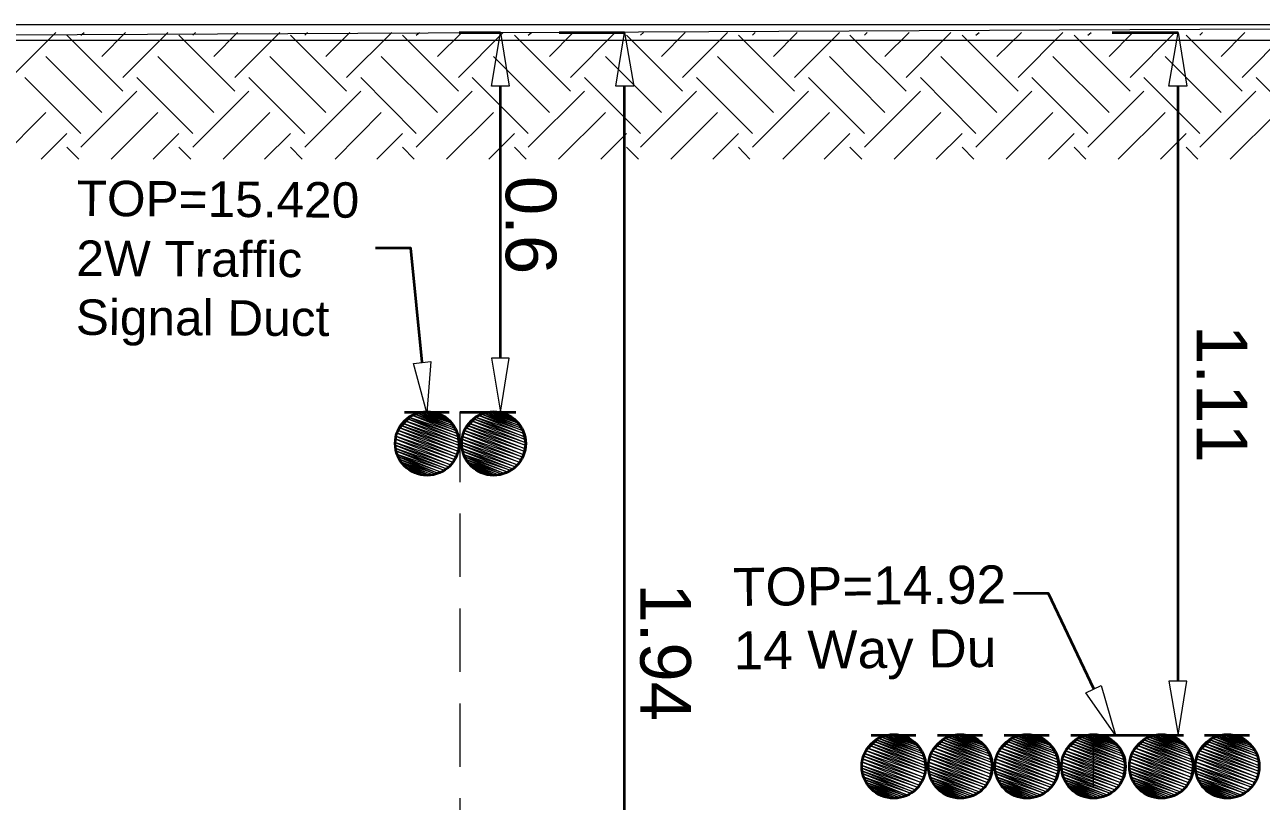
# Model space of a CAD drawing. Header units: inches. Extents: x 27 to 868, y 19 to 613.
# Drawn here: x 504.9 to 589.4, y 159.9 to 213 of the extents above; entities that cross this region are included whole.
import ezdxf

# ---------------------------------------------------------------- set-up
doc = ezdxf.new("R2010")
doc.units = ezdxf.units.IN
doc.header["$MEASUREMENT"] = 0
doc.layers.add('PDF_Geometry', color=7, linetype='Continuous')
doc.layers.add('PDF_Text', color=7, linetype='Continuous')
doc.styles.add('PDF Arial', font='arial.ttf')

msp = doc.modelspace()

# ---------------------------------------------------------------- linework, layer by layer
at = {"layer": 'PDF_Geometry', "color": 5, "lineweight": 0}
for points in [[(422.16, 212.994), (422.16, 211.913), (647.508, 212.994), (422.16, 212.994)], [(422.16, 211.913), (647.508, 212.994), (647.508, 211.913), (422.16, 211.913)]]:
    msp.add_lwpolyline(points, dxfattribs=at)
at = {"layer": 'PDF_Geometry', "color": 8, "lineweight": 0}
for points in [[(503.941, 209.391), (507.003, 212.454)], [(511.597, 208.446), (507.769, 212.273)], [(508.715, 212.273), (508.94, 212.454)], [(510.156, 210.832), (511.777, 212.454)], [(511.597, 209.391), (514.659, 212.454)], [(519.252, 208.446), (515.425, 212.273)], [(516.37, 212.273), (516.55, 212.454)], [(517.811, 210.832), (519.433, 212.454)], [(519.252, 209.391), (522.315, 212.454)], [(526.863, 208.446), (523.035, 212.273)], [(524.026, 212.273), (524.206, 212.454)], [(525.467, 210.832), (527.088, 212.454)], [(526.863, 209.391), (529.97, 212.454)], [(534.519, 208.446), (530.691, 212.273)], [(531.637, 212.273), (531.862, 212.454)], [(533.078, 210.832), (534.744, 212.454)], [(534.519, 209.391), (537.581, 212.454)], [(542.175, 208.446), (538.347, 212.273)], [(539.292, 212.273), (539.518, 212.454)], [(540.733, 210.832), (542.355, 212.454)], [(542.175, 209.391), (545.237, 212.454)], [(549.83, 208.446), (546.002, 212.273)], [(546.948, 212.273), (547.173, 212.454)], [(548.389, 210.832), (550.01, 212.454)], [(549.83, 209.391), (552.893, 212.454)], [(557.486, 208.446), (553.658, 212.273)], [(554.604, 212.273), (554.784, 212.454)], [(556.045, 210.832), (557.666, 212.454)], [(557.486, 209.391), (560.548, 212.454)], [(565.097, 208.446), (561.269, 212.273)], [(562.26, 212.273), (562.44, 212.454)], [(563.656, 210.832), (565.322, 212.454)], [(565.097, 209.391), (568.159, 212.454)], [(572.752, 208.446), (568.925, 212.273)], [(569.87, 212.273), (570.095, 212.454)], [(571.311, 210.832), (572.978, 212.454)], [(572.752, 209.391), (575.815, 212.454)], [(580.408, 208.446), (576.58, 212.273)], [(577.526, 212.273), (577.751, 212.454)], [(578.967, 210.832), (580.588, 212.454)], [(580.408, 209.391), (583.47, 212.454)], [(588.064, 208.446), (584.236, 212.273)], [(585.182, 212.273), (585.362, 212.454)], [(586.623, 210.832), (588.244, 212.454)], [(588.064, 209.391), (591.126, 212.454)], [(510.156, 207.004), (506.328, 210.832)], [(517.811, 207.004), (513.984, 210.832)], [(525.467, 207.004), (521.639, 210.832)], [(533.078, 207.004), (529.25, 210.832)], [(540.733, 207.004), (536.906, 210.832)], [(548.389, 207.004), (544.561, 210.832)], [(556.045, 207.004), (552.217, 210.832)], [(563.656, 207.004), (559.873, 210.832)], [(571.311, 207.004), (567.483, 210.832)], [(578.967, 207.004), (575.139, 210.832)], [(586.623, 207.004), (582.795, 210.832)], [(508.715, 205.563), (504.887, 209.391)], [(516.37, 205.563), (512.542, 209.391)], [(524.026, 205.563), (520.198, 209.391)], [(531.637, 205.563), (527.854, 209.391)], [(539.292, 205.563), (535.465, 209.391)], [(546.948, 205.563), (543.12, 209.391)], [(554.604, 205.563), (550.776, 209.391)], [(562.26, 205.563), (558.432, 209.391)], [(569.87, 205.563), (566.087, 209.391)], [(577.526, 205.563), (573.698, 209.391)], [(585.182, 205.563), (581.354, 209.391)], [(592.837, 205.563), (589.01, 209.391)], [(508.715, 204.618), (512.542, 208.445)], [(516.37, 204.618), (520.198, 208.445)], [(524.026, 204.618), (527.854, 208.445)], [(531.637, 204.618), (535.464, 208.445)], [(539.292, 204.618), (543.12, 208.445)], [(546.948, 204.618), (550.776, 208.445)], [(554.604, 204.618), (558.432, 208.445)], [(562.26, 204.618), (566.087, 208.445)], [(569.87, 204.618), (573.698, 208.445)], [(577.526, 204.618), (581.354, 208.445)], [(585.182, 204.618), (589.009, 208.445)], [(503.13, 203.807), (506.328, 207.004)], [(510.786, 203.807), (513.984, 207.004)], [(518.442, 203.807), (521.639, 207.004)], [(526.098, 203.807), (529.25, 207.004)], [(533.708, 203.807), (536.906, 207.004)], [(541.364, 203.807), (544.561, 207.004)], [(549.02, 203.807), (552.217, 207.004)], [(556.675, 203.807), (559.873, 207.004)], [(564.286, 203.807), (567.483, 207.004)], [(571.942, 203.807), (575.139, 207.004)], [(579.597, 203.807), (582.795, 207.004)], [(587.253, 203.807), (590.451, 207.004)], [(506.013, 203.807), (507.769, 205.563)], [(513.668, 203.807), (515.425, 205.563)], [(521.279, 203.807), (523.035, 205.563)], [(528.935, 203.807), (530.691, 205.563)], [(536.59, 203.807), (538.347, 205.563)], [(544.246, 203.807), (546.002, 205.563)], [(551.902, 203.807), (553.658, 205.563)], [(559.512, 203.807), (561.269, 205.563)], [(567.168, 203.807), (568.925, 205.563)], [(574.824, 203.807), (576.58, 205.563)], [(582.48, 203.807), (584.236, 205.563)], [(508.579, 203.807), (507.769, 204.618)], [(516.235, 203.807), (515.425, 204.618)], [(523.846, 203.807), (523.035, 204.618)], [(531.502, 203.807), (530.691, 204.618)], [(539.157, 203.807), (538.347, 204.618)], [(546.813, 203.807), (546.002, 204.618)], [(554.424, 203.807), (553.658, 204.618)], [(562.079, 203.807), (561.269, 204.618)], [(569.735, 203.807), (568.924, 204.618)], [(577.391, 203.807), (576.58, 204.618)], [(585.047, 203.807), (584.236, 204.618)]]:
    msp.add_lwpolyline(points, dxfattribs=at)
at = {"layer": 'PDF_Geometry', "color": 84, "lineweight": 35, "true_color": 0x259500}
for points in [[(534.564, 212.454), (537.401, 212.454)], [(541.409, 212.454), (545.867, 212.454)], [(579.192, 212.454), (583.696, 212.454)], [(537.401, 190.207), (537.401, 208.806)], [(545.867, 132.249), (545.867, 208.806)], [(583.696, 168.14), (583.696, 208.806)], [(534.609, 186.514), (537.401, 186.514)], [(577.886, 164.448), (583.695, 164.448)]]:
    msp.add_lwpolyline(points, dxfattribs=at)
at = {"layer": 'PDF_Geometry', "color": 84, "lineweight": 0, "true_color": 0x259500}
for points in [[(537.986, 208.806), (536.771, 208.806), (537.401, 212.454), (537.986, 208.806)], [(546.498, 208.806), (545.282, 208.806), (545.867, 212.454), (546.498, 208.806)], [(584.281, 208.806), (583.065, 208.806), (583.695, 212.454), (584.281, 208.806)], [(537.986, 190.207), (536.771, 190.207), (537.401, 186.514), (537.986, 190.207)], [(584.281, 168.14), (583.065, 168.14), (583.695, 164.448), (584.281, 168.14)]]:
    msp.add_lwpolyline(points, dxfattribs=at)
at = {"layer": 'PDF_Geometry', "lineweight": 35}
for points in [[(532.042, 189.937), (531.276, 197.728), (528.845, 197.728)], [(577.931, 167.6), (574.824, 174.13), (572.437, 174.13)]]:
    msp.add_lwpolyline(points, dxfattribs=at)
at = {"layer": 'PDF_Geometry', "lineweight": 0}
for points in [[(532.627, 189.982), (532.357, 186.469), (531.457, 189.847), (532.627, 189.982)], [(578.427, 167.825), (579.417, 164.448), (577.391, 167.33), (578.427, 167.825)]]:
    msp.add_lwpolyline(points, dxfattribs=at)
at = {"layer": 'PDF_Geometry', "color": 6, "lineweight": 35}
for points in [[(530.511, 185.478), (531.231, 186.199)], [(530.826, 186.514), (533.888, 186.514)], [(535.059, 185.478), (535.735, 186.199)], [(535.374, 186.514), (538.437, 186.514)]]:
    msp.add_lwpolyline(points, dxfattribs=at)
at = {"layer": 'PDF_Geometry', "color": 6, "lineweight": 0}
for points in [[(530.871, 185.929), (534.519, 184.443), (530.736, 185.749), (530.871, 185.929)], [(531.051, 186.064), (534.474, 184.668), (530.871, 185.929), (531.051, 186.064)], [(534.474, 184.668), (530.871, 185.929), (534.519, 184.443), (534.474, 184.668)], [(531.186, 186.154), (534.474, 184.848), (531.051, 186.064), (531.186, 186.154)], [(534.474, 184.848), (531.051, 186.064), (534.474, 184.668), (534.474, 184.848)], [(531.411, 186.289), (534.384, 185.073), (531.186, 186.154), (531.411, 186.289)], [(534.384, 185.073), (531.186, 186.154), (534.474, 184.848), (534.384, 185.073)], [(534.339, 185.253), (531.411, 186.289), (534.384, 185.073), (534.339, 185.253)], [(531.547, 186.379), (534.339, 185.253), (531.412, 186.289), (531.547, 186.379)], [(531.772, 186.424), (534.204, 185.433), (531.547, 186.379), (531.772, 186.424)], [(534.204, 185.433), (531.547, 186.379), (534.339, 185.253), (534.204, 185.433)], [(531.952, 186.469), (534.113, 185.614), (531.772, 186.424), (531.952, 186.469)], [(534.114, 185.613), (531.772, 186.424), (534.204, 185.433), (534.114, 185.613)], [(532.177, 186.514), (533.978, 185.794), (531.952, 186.469), (532.177, 186.514)], [(533.978, 185.794), (531.952, 186.469), (534.113, 185.614), (533.978, 185.794)], [(532.357, 186.514), (533.843, 185.929), (532.177, 186.514), (532.357, 186.514)], [(533.843, 185.929), (532.177, 186.514), (533.978, 185.794), (533.843, 185.929)], [(532.627, 186.469), (533.663, 186.064), (532.357, 186.514), (532.627, 186.469)], [(533.663, 186.064), (532.357, 186.514), (533.843, 185.929), (533.663, 186.064)], [(532.763, 186.469), (533.528, 186.154), (532.627, 186.469), (532.763, 186.469)], [(533.528, 186.154), (532.627, 186.469), (533.663, 186.064), (533.528, 186.154)], [(533.168, 186.379), (533.303, 186.289), (532.763, 186.469), (533.168, 186.379)], [(533.303, 186.289), (532.763, 186.469), (533.528, 186.154), (533.303, 186.289)], [(535.42, 185.929), (539.067, 184.443), (535.284, 185.749), (535.42, 185.929)], [(535.555, 186.064), (539.022, 184.668), (535.42, 185.929), (535.555, 186.064)], [(539.022, 184.668), (535.42, 185.929), (539.067, 184.443), (539.022, 184.668)], [(535.735, 186.154), (538.977, 184.848), (535.555, 186.064), (535.735, 186.154)], [(538.977, 184.848), (535.555, 186.064), (539.022, 184.668), (538.977, 184.848)], [(535.915, 186.289), (538.932, 185.073), (535.735, 186.154), (535.915, 186.289)], [(538.932, 185.073), (535.735, 186.154), (538.977, 184.848), (538.932, 185.073)], [(536.095, 186.379), (538.887, 185.253), (535.915, 186.289), (536.095, 186.379)], [(538.887, 185.253), (535.915, 186.289), (538.932, 185.073), (538.887, 185.253)], [(536.32, 186.424), (538.752, 185.433), (536.095, 186.379), (536.32, 186.424)], [(538.752, 185.433), (536.095, 186.379), (538.887, 185.253), (538.752, 185.433)], [(536.5, 186.469), (538.662, 185.614), (536.32, 186.424), (536.5, 186.469)], [(538.662, 185.613), (536.32, 186.424), (538.752, 185.433), (538.662, 185.613)], [(536.725, 186.514), (538.527, 185.794), (536.5, 186.469), (536.725, 186.514)], [(538.527, 185.794), (536.5, 186.469), (538.662, 185.614), (538.527, 185.794)], [(536.906, 186.514), (538.392, 185.929), (536.725, 186.514), (536.906, 186.514)], [(538.392, 185.929), (536.725, 186.514), (538.527, 185.794), (538.392, 185.929)], [(537.131, 186.469), (538.212, 186.064), (536.906, 186.514), (537.131, 186.469)], [(538.212, 186.064), (536.906, 186.514), (538.392, 185.929), (538.212, 186.064)], [(537.311, 186.469), (538.076, 186.154), (537.131, 186.469), (537.311, 186.469)], [(538.076, 186.154), (537.131, 186.469), (538.212, 186.064), (538.076, 186.154)], [(537.716, 186.379), (537.806, 186.289), (537.311, 186.469), (537.716, 186.379)], [(537.806, 186.289), (537.311, 186.469), (538.076, 186.154), (537.806, 186.289)], [(530.331, 185.073), (534.339, 183.452), (530.286, 184.848), (530.331, 185.073)], [(530.421, 185.253), (534.429, 183.632), (530.331, 185.073), (530.421, 185.253)], [(534.429, 183.632), (530.331, 185.073), (534.339, 183.452), (534.429, 183.632)], [(530.511, 185.433), (534.474, 183.857), (530.421, 185.253), (530.511, 185.433)], [(534.474, 183.857), (530.421, 185.253), (534.429, 183.632), (534.474, 183.857)], [(530.601, 185.613), (534.519, 184.037), (530.511, 185.433), (530.601, 185.613)], [(534.519, 184.037), (530.511, 185.433), (534.474, 183.857), (534.519, 184.037)], [(530.736, 185.749), (534.519, 184.262), (530.601, 185.613), (530.736, 185.749)], [(534.519, 184.262), (530.601, 185.613), (534.519, 184.037), (534.519, 184.262)], [(534.519, 184.443), (530.736, 185.749), (534.519, 184.262), (534.519, 184.443)], [(534.879, 185.073), (538.842, 183.452), (534.789, 184.848), (534.879, 185.073)], [(534.924, 185.253), (538.932, 183.632), (534.879, 185.073), (534.924, 185.253)], [(538.932, 183.632), (534.879, 185.073), (538.842, 183.452), (538.932, 183.632)], [(535.014, 185.433), (538.977, 183.857), (534.924, 185.253), (535.014, 185.433)], [(538.977, 183.857), (534.924, 185.253), (538.932, 183.632), (538.977, 183.857)], [(535.149, 185.613), (539.022, 184.037), (535.014, 185.433), (535.149, 185.613)], [(539.022, 184.037), (535.014, 185.433), (538.977, 183.857), (539.022, 184.037)], [(535.284, 185.749), (539.067, 184.262), (535.149, 185.613), (535.284, 185.749)], [(539.067, 184.262), (535.149, 185.613), (539.022, 184.037), (539.067, 184.262)], [(539.067, 184.443), (535.284, 185.749), (539.067, 184.262), (539.067, 184.443)], [(530.241, 184.668), (534.114, 183.092), (530.196, 184.443), (530.241, 184.668)], [(534.114, 183.092), (530.196, 184.443), (533.978, 182.911), (534.114, 183.092)], [(530.196, 184.443), (533.978, 182.911), (530.196, 184.262), (530.196, 184.443)], [(533.978, 182.911), (530.196, 184.262), (533.843, 182.776), (533.978, 182.911)], [(530.196, 184.262), (533.843, 182.776), (530.241, 184.037), (530.196, 184.262)], [(530.286, 184.848), (534.249, 183.272), (530.241, 184.668), (530.286, 184.848)], [(534.249, 183.272), (530.241, 184.668), (534.114, 183.092), (534.249, 183.272)], [(534.339, 183.452), (530.286, 184.848), (534.249, 183.272), (534.339, 183.452)], [(534.789, 184.848), (538.752, 183.272), (534.744, 184.668), (534.789, 184.848)], [(538.752, 183.272), (534.744, 184.668), (538.662, 183.092), (538.752, 183.272)], [(534.744, 184.668), (538.662, 183.092), (534.744, 184.443), (534.744, 184.668)], [(538.662, 183.092), (534.744, 184.443), (538.527, 182.911), (538.662, 183.092)], [(534.744, 184.443), (538.527, 182.911), (534.744, 184.262), (534.744, 184.443)], [(538.527, 182.911), (534.744, 184.262), (538.392, 182.776), (538.527, 182.911)], [(534.744, 184.262), (538.392, 182.776), (534.744, 184.037), (534.744, 184.262)], [(538.842, 183.452), (534.789, 184.848), (538.752, 183.272), (538.842, 183.452)], [(533.843, 182.776), (530.241, 184.037), (533.708, 182.641), (533.843, 182.776)], [(530.241, 184.037), (533.708, 182.641), (530.286, 183.857), (530.241, 184.037)], [(533.708, 182.641), (530.286, 183.857), (533.528, 182.551), (533.708, 182.641)], [(530.286, 183.857), (533.528, 182.551), (530.331, 183.632), (530.286, 183.857)], [(533.528, 182.551), (530.331, 183.632), (533.348, 182.416), (533.528, 182.551)], [(530.331, 183.632), (533.348, 182.416), (530.421, 183.452), (530.331, 183.632)], [(533.348, 182.416), (530.421, 183.452), (533.168, 182.326), (533.348, 182.416)], [(530.421, 183.452), (533.168, 182.326), (530.511, 183.272), (530.421, 183.452)], [(538.392, 182.776), (534.744, 184.037), (538.212, 182.641), (538.392, 182.776)], [(534.744, 184.037), (538.212, 182.641), (534.789, 183.857), (534.744, 184.037)], [(538.212, 182.641), (534.789, 183.857), (538.031, 182.551), (538.212, 182.641)], [(534.789, 183.857), (538.031, 182.551), (534.834, 183.632), (534.789, 183.857)], [(538.031, 182.551), (534.834, 183.632), (537.896, 182.416), (538.031, 182.551)], [(534.834, 183.632), (537.896, 182.416), (534.924, 183.452), (534.834, 183.632)], [(537.896, 182.416), (534.924, 183.452), (537.671, 182.326), (537.896, 182.416)], [(534.924, 183.452), (537.671, 182.326), (535.014, 183.272), (534.924, 183.452)], [(533.168, 182.326), (530.511, 183.272), (532.988, 182.281), (533.168, 182.326)], [(530.511, 183.272), (532.988, 182.281), (530.601, 183.092), (530.511, 183.272)], [(532.988, 182.281), (530.601, 183.092), (532.763, 182.236), (532.988, 182.281)], [(530.601, 183.092), (532.763, 182.236), (530.736, 182.957), (530.601, 183.092)], [(532.762, 182.236), (530.736, 182.957), (532.582, 182.191), (532.762, 182.236)], [(530.736, 182.957), (532.582, 182.191), (530.871, 182.776), (530.736, 182.957)], [(532.582, 182.191), (530.871, 182.776), (532.312, 182.191), (532.582, 182.191)], [(530.871, 182.776), (532.312, 182.191), (531.006, 182.641), (530.871, 182.776)], [(532.312, 182.191), (531.006, 182.641), (532.132, 182.191), (532.312, 182.191)], [(531.006, 182.641), (532.132, 182.191), (531.231, 182.506), (531.006, 182.641)], [(531.231, 182.506), (531.366, 182.416), (531.907, 182.236), (531.231, 182.506)], [(531.231, 182.506), (532.132, 182.191), (531.907, 182.236), (531.231, 182.506)], [(537.671, 182.326), (535.014, 183.272), (537.491, 182.281), (537.671, 182.326)], [(535.014, 183.272), (537.491, 182.281), (535.149, 183.092), (535.014, 183.272)], [(537.491, 182.281), (535.149, 183.092), (537.266, 182.236), (537.491, 182.281)], [(535.149, 183.092), (537.266, 182.236), (535.239, 182.957), (535.149, 183.092)], [(537.266, 182.236), (535.239, 182.957), (537.086, 182.191), (537.266, 182.236)], [(535.239, 182.957), (537.086, 182.191), (535.419, 182.776), (535.239, 182.957)], [(537.086, 182.191), (535.42, 182.776), (536.861, 182.191), (537.086, 182.191)], [(535.42, 182.776), (536.861, 182.191), (535.555, 182.641), (535.42, 182.776)], [(536.861, 182.191), (535.555, 182.641), (536.68, 182.191), (536.861, 182.191)], [(535.555, 182.641), (536.68, 182.191), (535.78, 182.506), (535.555, 182.641)], [(535.78, 182.506), (535.915, 182.416), (536.41, 182.236), (535.78, 182.506)], [(535.78, 182.506), (536.68, 182.191), (536.41, 182.236), (535.78, 182.506)], [(531.366, 182.416), (531.907, 182.236), (531.772, 182.281), (531.366, 182.416)], [(535.915, 182.416), (536.41, 182.236), (536.275, 182.281), (535.915, 182.416)]]:
    msp.add_lwpolyline(points, dxfattribs=at)
at = {"layer": 'PDF_Geometry', "color": 251, "lineweight": 0, "true_color": 0x636466}
for points in [[(534.609, 186.514), (534.609, 181.741)], [(534.609, 179.579), (534.609, 175.256)], [(534.609, 173.094), (534.609, 168.771)], [(534.609, 166.609), (534.609, 162.286)], [(577.886, 164.448), (577.886, 160.98)], [(534.609, 160.124), (534.609, 155.801)]]:
    msp.add_lwpolyline(points, dxfattribs=at)
at = {"layer": 'PDF_Geometry', "color": 241, "lineweight": 35, "true_color": 0xff6b90}
for points in [[(562.395, 163.457), (563.115, 164.132)], [(562.71, 164.448), (565.772, 164.448)], [(566.943, 163.457), (567.619, 164.132)], [(567.258, 164.448), (570.321, 164.448)], [(571.491, 163.457), (572.212, 164.132)], [(571.807, 164.448), (574.869, 164.448)], [(576.04, 163.457), (576.715, 164.132)], [(576.355, 164.448), (579.417, 164.448)], [(580.678, 163.457), (581.354, 164.132)], [(580.993, 164.448), (584.056, 164.448)], [(585.227, 163.457), (585.902, 164.132)], [(585.497, 164.448), (588.559, 164.448)]]:
    msp.add_lwpolyline(points, dxfattribs=at)
at = {"layer": 'PDF_Geometry', "color": 241, "lineweight": 0, "true_color": 0xff6b90}
for points in [[(562.935, 163.997), (566.358, 162.601), (562.755, 163.862), (562.935, 163.997)], [(563.07, 164.132), (566.358, 162.781), (562.935, 163.997), (563.07, 164.132)], [(566.358, 162.781), (562.935, 163.997), (566.358, 162.601), (566.358, 162.781)], [(563.25, 164.223), (566.268, 163.007), (563.07, 164.132), (563.25, 164.223)], [(566.268, 163.007), (563.07, 164.132), (566.358, 162.781), (566.268, 163.007)], [(563.43, 164.313), (566.222, 163.187), (563.25, 164.223), (563.43, 164.313)], [(566.222, 163.187), (563.25, 164.223), (566.268, 163.007), (566.222, 163.187)], [(563.656, 164.358), (566.087, 163.367), (563.43, 164.313), (563.656, 164.358)], [(566.087, 163.367), (563.43, 164.313), (566.222, 163.187), (566.087, 163.367)], [(563.836, 164.403), (565.997, 163.547), (563.656, 164.358), (563.836, 164.403)], [(565.997, 163.547), (563.656, 164.358), (566.087, 163.367), (565.997, 163.547)], [(564.061, 164.448), (565.862, 163.727), (563.836, 164.403), (564.061, 164.448)], [(565.862, 163.727), (563.836, 164.403), (565.997, 163.547), (565.862, 163.727)], [(564.241, 164.448), (565.727, 163.862), (564.061, 164.448), (564.241, 164.448)], [(565.727, 163.862), (564.061, 164.448), (565.862, 163.727), (565.727, 163.862)], [(564.511, 164.448), (565.547, 163.997), (564.241, 164.448), (564.511, 164.448)], [(565.547, 163.997), (564.241, 164.448), (565.727, 163.862), (565.547, 163.997)], [(564.646, 164.403), (565.412, 164.087), (564.511, 164.448), (564.646, 164.403)], [(565.412, 164.087), (564.511, 164.448), (565.547, 163.997), (565.412, 164.087)], [(565.052, 164.313), (565.187, 164.223), (564.646, 164.403), (565.052, 164.313)], [(565.187, 164.223), (564.646, 164.403), (565.412, 164.087), (565.187, 164.223)], [(567.438, 163.997), (570.906, 162.601), (567.303, 163.862), (567.438, 163.997)], [(567.619, 164.132), (570.861, 162.781), (567.438, 163.997), (567.619, 164.132)], [(570.861, 162.781), (567.438, 163.997), (570.906, 162.601), (570.861, 162.781)], [(567.799, 164.223), (570.816, 163.007), (567.619, 164.132), (567.799, 164.223)], [(570.816, 163.007), (567.619, 164.132), (570.861, 162.781), (570.816, 163.007)], [(567.979, 164.313), (570.726, 163.187), (567.799, 164.223), (567.979, 164.313)], [(570.726, 163.187), (567.799, 164.223), (570.816, 163.007), (570.726, 163.187)], [(568.204, 164.358), (570.636, 163.367), (567.979, 164.313), (568.204, 164.358)], [(570.636, 163.367), (567.979, 164.313), (570.726, 163.187), (570.636, 163.367)], [(568.384, 164.403), (570.546, 163.547), (568.204, 164.358), (568.384, 164.403)], [(570.546, 163.547), (568.204, 164.358), (570.636, 163.367), (570.546, 163.547)], [(568.609, 164.448), (570.411, 163.727), (568.384, 164.403), (568.609, 164.448)], [(570.411, 163.727), (568.384, 164.403), (570.546, 163.547), (570.411, 163.727)], [(568.789, 164.448), (570.276, 163.862), (568.609, 164.448), (568.789, 164.448)], [(570.276, 163.862), (568.609, 164.448), (570.411, 163.727), (570.276, 163.862)], [(569.015, 164.448), (570.095, 163.997), (568.789, 164.448), (569.015, 164.448)], [(570.095, 163.997), (568.789, 164.448), (570.276, 163.862), (570.095, 163.997)], [(569.195, 164.403), (569.96, 164.087), (569.015, 164.448), (569.195, 164.403)], [(569.96, 164.087), (569.015, 164.448), (570.095, 163.997), (569.96, 164.087)], [(569.6, 164.313), (569.69, 164.223), (569.195, 164.403), (569.6, 164.313)], [(569.69, 164.223), (569.195, 164.403), (569.96, 164.087), (569.69, 164.223)], [(572.032, 163.997), (575.454, 162.601), (571.852, 163.862), (572.032, 163.997)], [(572.167, 164.132), (575.454, 162.781), (572.032, 163.997), (572.167, 164.132)], [(575.454, 162.781), (572.032, 163.997), (575.454, 162.601), (575.454, 162.781)], [(572.347, 164.223), (575.364, 163.007), (572.167, 164.132), (572.347, 164.223)], [(575.364, 163.007), (572.167, 164.132), (575.454, 162.781), (575.364, 163.007)], [(572.527, 164.313), (575.319, 163.187), (572.347, 164.223), (572.527, 164.313)], [(575.319, 163.187), (572.347, 164.223), (575.364, 163.007), (575.319, 163.187)], [(572.752, 164.358), (575.184, 163.367), (572.527, 164.313), (572.752, 164.358)], [(575.184, 163.367), (572.527, 164.313), (575.319, 163.187), (575.184, 163.367)], [(572.932, 164.403), (575.094, 163.547), (572.752, 164.358), (572.932, 164.403)], [(575.094, 163.547), (572.752, 164.358), (575.184, 163.367), (575.094, 163.547)], [(573.158, 164.448), (574.959, 163.727), (572.932, 164.403), (573.158, 164.448)], [(574.959, 163.727), (572.932, 164.403), (575.094, 163.547), (574.959, 163.727)], [(573.338, 164.448), (574.824, 163.862), (573.158, 164.448), (573.338, 164.448)], [(574.824, 163.862), (573.158, 164.448), (574.959, 163.727), (574.824, 163.862)], [(573.608, 164.448), (574.644, 163.997), (573.338, 164.448), (573.608, 164.448)], [(574.644, 163.997), (573.338, 164.448), (574.824, 163.862), (574.644, 163.997)], [(573.743, 164.403), (574.509, 164.087), (573.608, 164.448), (573.743, 164.403)], [(574.509, 164.087), (573.608, 164.448), (574.644, 163.997), (574.509, 164.087)], [(574.148, 164.313), (574.283, 164.223), (573.743, 164.403), (574.148, 164.313)], [(574.283, 164.223), (573.743, 164.403), (574.509, 164.087), (574.283, 164.223)], [(576.535, 163.997), (580.003, 162.601), (576.4, 163.862), (576.535, 163.997)], [(576.715, 164.132), (579.958, 162.781), (576.535, 163.997), (576.715, 164.132)], [(579.958, 162.781), (576.535, 163.997), (580.003, 162.601), (579.958, 162.781)], [(576.895, 164.223), (579.913, 163.007), (576.715, 164.132), (576.895, 164.223)], [(579.913, 163.007), (576.715, 164.132), (579.958, 162.781), (579.913, 163.007)], [(577.076, 164.313), (579.823, 163.187), (576.895, 164.223), (577.076, 164.313)], [(579.823, 163.187), (576.895, 164.223), (579.913, 163.007), (579.823, 163.187)], [(577.301, 164.358), (579.733, 163.367), (577.076, 164.313), (577.301, 164.358)], [(579.733, 163.367), (577.076, 164.313), (579.823, 163.187), (579.733, 163.367)], [(577.481, 164.403), (579.642, 163.547), (577.301, 164.358), (577.481, 164.403)], [(579.642, 163.547), (577.301, 164.358), (579.733, 163.367), (579.642, 163.547)], [(577.706, 164.448), (579.507, 163.727), (577.481, 164.403), (577.706, 164.448)], [(579.507, 163.727), (577.481, 164.403), (579.642, 163.547), (579.507, 163.727)], [(577.886, 164.448), (579.372, 163.862), (577.706, 164.448), (577.886, 164.448)], [(579.372, 163.862), (577.706, 164.448), (579.507, 163.727), (579.372, 163.862)], [(578.111, 164.448), (579.192, 163.997), (577.886, 164.448), (578.111, 164.448)], [(579.192, 163.997), (577.886, 164.448), (579.372, 163.862), (579.192, 163.997)], [(578.291, 164.403), (579.057, 164.087), (578.111, 164.448), (578.291, 164.403)], [(579.057, 164.087), (578.111, 164.448), (579.192, 163.997), (579.057, 164.087)], [(578.697, 164.313), (578.787, 164.223), (578.291, 164.403), (578.697, 164.313)], [(578.787, 164.223), (578.291, 164.403), (579.057, 164.087), (578.787, 164.223)], [(581.174, 163.997), (584.641, 162.601), (581.039, 163.862), (581.174, 163.997)], [(581.354, 164.132), (584.596, 162.781), (581.174, 163.997), (581.354, 164.132)], [(584.596, 162.781), (581.174, 163.997), (584.641, 162.601), (584.596, 162.781)], [(581.534, 164.223), (584.551, 163.007), (581.354, 164.132), (581.534, 164.223)], [(584.551, 163.007), (581.354, 164.132), (584.596, 162.781), (584.551, 163.007)], [(581.714, 164.313), (584.461, 163.187), (581.534, 164.223), (581.714, 164.313)], [(584.461, 163.187), (581.534, 164.223), (584.551, 163.007), (584.461, 163.187)], [(581.939, 164.358), (584.371, 163.367), (581.714, 164.313), (581.939, 164.358)], [(584.371, 163.367), (581.714, 164.313), (584.461, 163.187), (584.371, 163.367)], [(582.119, 164.403), (584.281, 163.547), (581.939, 164.358), (582.119, 164.403)], [(584.281, 163.547), (581.939, 164.358), (584.371, 163.367), (584.281, 163.547)], [(582.345, 164.448), (584.146, 163.727), (582.119, 164.403), (582.345, 164.448)], [(584.146, 163.727), (582.119, 164.403), (584.281, 163.547), (584.146, 163.727)], [(582.525, 164.448), (584.011, 163.862), (582.345, 164.448), (582.525, 164.448)], [(584.011, 163.862), (582.345, 164.448), (584.146, 163.727), (584.011, 163.862)], [(582.75, 164.448), (583.831, 163.997), (582.525, 164.448), (582.75, 164.448)], [(583.831, 163.997), (582.525, 164.448), (584.011, 163.862), (583.831, 163.997)], [(582.93, 164.403), (583.695, 164.087), (582.75, 164.448), (582.93, 164.403)], [(583.696, 164.087), (582.75, 164.448), (583.831, 163.997), (583.696, 164.087)], [(583.335, 164.313), (583.425, 164.223), (582.93, 164.403), (583.335, 164.313)], [(583.425, 164.223), (582.93, 164.403), (583.695, 164.087), (583.425, 164.223)], [(585.722, 163.997), (589.19, 162.601), (585.542, 163.862), (585.722, 163.997)], [(585.857, 164.132), (589.145, 162.781), (585.722, 163.997), (585.857, 164.132)], [(589.145, 162.781), (585.722, 163.997), (589.19, 162.601), (589.145, 162.781)], [(586.082, 164.223), (589.1, 163.007), (585.857, 164.132), (586.082, 164.223)], [(589.1, 163.007), (585.857, 164.132), (589.145, 162.781), (589.1, 163.007)], [(586.262, 164.313), (589.009, 163.187), (586.082, 164.223), (586.262, 164.313)], [(589.009, 163.187), (586.082, 164.223), (589.1, 163.007), (589.009, 163.187)], [(586.443, 164.358), (588.919, 163.367), (586.262, 164.313), (586.443, 164.358)], [(588.919, 163.367), (586.262, 164.313), (589.009, 163.187), (588.919, 163.367)], [(586.623, 164.403), (588.829, 163.547), (586.443, 164.358), (586.623, 164.403)], [(588.829, 163.547), (586.443, 164.358), (588.919, 163.367), (588.829, 163.547)], [(586.848, 164.448), (588.649, 163.727), (586.623, 164.403), (586.848, 164.448)], [(588.649, 163.727), (586.623, 164.403), (588.829, 163.547), (588.649, 163.727)], [(587.028, 164.448), (588.559, 163.862), (586.848, 164.448), (587.028, 164.448)], [(588.559, 163.862), (586.848, 164.448), (588.649, 163.727), (588.559, 163.862)], [(587.298, 164.448), (588.334, 163.997), (587.028, 164.448), (587.298, 164.448)], [(588.334, 163.997), (587.028, 164.448), (588.559, 163.862), (588.334, 163.997)], [(587.478, 164.403), (588.199, 164.087), (587.298, 164.448), (587.478, 164.403)], [(588.199, 164.087), (587.298, 164.448), (588.334, 163.997), (588.199, 164.087)], [(587.839, 164.313), (587.974, 164.223), (587.478, 164.403), (587.839, 164.313)], [(587.974, 164.223), (587.478, 164.403), (588.199, 164.087), (587.974, 164.223)], [(562.259, 163.187), (566.268, 161.566), (562.214, 163.007), (562.259, 163.187)], [(562.395, 163.367), (566.358, 161.791), (562.259, 163.187), (562.395, 163.367)], [(566.358, 161.791), (562.259, 163.187), (566.268, 161.566), (566.358, 161.791)], [(562.485, 163.547), (566.403, 161.971), (562.395, 163.367), (562.485, 163.547)], [(566.403, 161.971), (562.395, 163.367), (566.358, 161.791), (566.403, 161.971)], [(562.62, 163.727), (566.403, 162.196), (562.485, 163.547), (562.62, 163.727)], [(566.403, 162.196), (562.485, 163.547), (566.403, 161.971), (566.403, 162.196)], [(562.755, 163.862), (566.403, 162.376), (562.62, 163.727), (562.755, 163.862)], [(566.403, 162.376), (562.62, 163.727), (566.403, 162.196), (566.403, 162.376)], [(566.358, 162.601), (562.755, 163.862), (566.403, 162.376), (566.358, 162.601)], [(566.808, 163.187), (570.816, 161.566), (566.763, 163.007), (566.808, 163.187)], [(566.898, 163.367), (570.861, 161.791), (566.808, 163.187), (566.898, 163.367)], [(570.861, 161.791), (566.808, 163.187), (570.816, 161.566), (570.861, 161.791)], [(567.033, 163.547), (570.906, 161.971), (566.898, 163.367), (567.033, 163.547)], [(570.906, 161.971), (566.898, 163.367), (570.861, 161.791), (570.906, 161.971)], [(567.168, 163.727), (570.906, 162.196), (567.033, 163.547), (567.168, 163.727)], [(570.906, 162.196), (567.033, 163.547), (570.906, 161.971), (570.906, 162.196)], [(567.303, 163.862), (570.951, 162.376), (567.168, 163.727), (567.303, 163.862)], [(570.951, 162.376), (567.168, 163.727), (570.906, 162.196), (570.951, 162.376)], [(570.906, 162.601), (567.303, 163.862), (570.951, 162.376), (570.906, 162.601)], [(571.356, 163.187), (575.364, 161.566), (571.311, 163.007), (571.356, 163.187)], [(571.491, 163.367), (575.409, 161.791), (571.356, 163.187), (571.491, 163.367)], [(575.409, 161.791), (571.356, 163.187), (575.364, 161.566), (575.409, 161.791)], [(571.581, 163.547), (575.499, 161.971), (571.491, 163.367), (571.581, 163.547)], [(575.499, 161.971), (571.491, 163.367), (575.409, 161.791), (575.499, 161.971)], [(571.717, 163.727), (575.499, 162.196), (571.581, 163.547), (571.717, 163.727)], [(575.499, 162.196), (571.581, 163.547), (575.499, 161.971), (575.499, 162.196)], [(571.852, 163.862), (575.499, 162.376), (571.717, 163.727), (571.852, 163.862)], [(575.499, 162.376), (571.717, 163.727), (575.499, 162.196), (575.499, 162.376)], [(575.454, 162.601), (571.852, 163.862), (575.499, 162.376), (575.454, 162.601)], [(575.905, 163.187), (579.913, 161.566), (575.86, 163.007), (575.905, 163.187)], [(575.995, 163.367), (579.958, 161.791), (575.905, 163.187), (575.995, 163.367)], [(579.958, 161.791), (575.905, 163.187), (579.913, 161.566), (579.958, 161.791)], [(576.13, 163.547), (580.003, 161.971), (575.995, 163.367), (576.13, 163.547)], [(580.003, 161.971), (575.995, 163.367), (579.958, 161.791), (580.003, 161.971)], [(576.265, 163.727), (580.003, 162.196), (576.13, 163.547), (576.265, 163.727)], [(580.003, 162.196), (576.13, 163.547), (580.003, 161.971), (580.003, 162.196)], [(576.4, 163.862), (580.048, 162.376), (576.265, 163.727), (576.4, 163.862)], [(580.048, 162.376), (576.265, 163.727), (580.003, 162.196), (580.048, 162.376)], [(580.003, 162.601), (576.4, 163.862), (580.048, 162.376), (580.003, 162.601)], [(580.543, 163.187), (584.551, 161.566), (580.498, 163.007), (580.543, 163.187)], [(580.633, 163.367), (584.596, 161.791), (580.543, 163.187), (580.633, 163.367)], [(584.596, 161.791), (580.543, 163.187), (584.551, 161.566), (584.596, 161.791)], [(580.768, 163.547), (584.641, 161.971), (580.633, 163.367), (580.768, 163.547)], [(584.641, 161.971), (580.633, 163.367), (584.596, 161.791), (584.641, 161.971)], [(580.903, 163.727), (584.641, 162.196), (580.768, 163.547), (580.903, 163.727)], [(584.641, 162.196), (580.768, 163.547), (584.641, 161.971), (584.641, 162.196)], [(581.039, 163.862), (584.686, 162.376), (580.903, 163.727), (581.039, 163.862)], [(584.686, 162.376), (580.903, 163.727), (584.641, 162.196), (584.686, 162.376)], [(584.641, 162.601), (581.039, 163.862), (584.686, 162.376), (584.641, 162.601)], [(585.092, 163.187), (589.1, 161.566), (585.001, 163.007), (585.092, 163.187)], [(585.182, 163.367), (589.145, 161.791), (585.092, 163.187), (585.182, 163.367)], [(589.145, 161.791), (585.092, 163.187), (589.1, 161.566), (589.145, 161.791)], [(585.272, 163.547), (589.19, 161.971), (585.182, 163.367), (585.272, 163.547)], [(589.19, 161.971), (585.182, 163.367), (589.145, 161.791), (589.19, 161.971)], [(585.407, 163.727), (589.19, 162.196), (585.272, 163.547), (585.407, 163.727)], [(589.19, 162.196), (585.272, 163.547), (589.19, 161.971), (589.19, 162.196)], [(585.542, 163.862), (589.19, 162.376), (585.407, 163.727), (585.542, 163.862)], [(589.19, 162.376), (585.407, 163.727), (589.19, 162.196), (589.19, 162.376)], [(589.19, 162.601), (585.542, 163.862), (589.19, 162.376), (589.19, 162.601)], [(562.124, 162.601), (565.997, 161.025), (562.079, 162.376), (562.124, 162.601)], [(565.997, 161.025), (562.079, 162.376), (565.862, 160.89), (565.997, 161.025)], [(562.079, 162.376), (565.862, 160.89), (562.079, 162.196), (562.079, 162.376)], [(562.214, 163.007), (566.222, 161.385), (562.124, 162.826), (562.214, 163.007)], [(566.222, 161.385), (562.124, 162.826), (566.132, 161.205), (566.222, 161.385)], [(562.124, 162.826), (566.132, 161.205), (562.124, 162.601), (562.124, 162.826)], [(566.132, 161.205), (562.124, 162.601), (565.997, 161.025), (566.132, 161.205)], [(566.268, 161.566), (562.214, 163.007), (566.222, 161.385), (566.268, 161.566)], [(566.673, 162.826), (570.636, 161.205), (566.628, 162.601), (566.673, 162.826)], [(570.636, 161.205), (566.628, 162.601), (570.546, 161.025), (570.636, 161.205)], [(566.628, 162.601), (570.546, 161.025), (566.628, 162.376), (566.628, 162.601)], [(570.546, 161.025), (566.628, 162.376), (570.411, 160.89), (570.546, 161.025)], [(566.628, 162.376), (570.411, 160.89), (566.628, 162.196), (566.628, 162.376)], [(566.763, 163.007), (570.726, 161.385), (566.673, 162.826), (566.763, 163.007)], [(570.726, 161.385), (566.673, 162.826), (570.636, 161.205), (570.726, 161.385)], [(570.816, 161.566), (566.763, 163.007), (570.726, 161.385), (570.816, 161.566)], [(571.221, 162.601), (575.094, 161.025), (571.176, 162.376), (571.221, 162.601)], [(575.094, 161.025), (571.176, 162.376), (574.959, 160.89), (575.094, 161.025)], [(571.176, 162.376), (574.959, 160.89), (571.176, 162.196), (571.176, 162.376)], [(571.311, 163.007), (575.274, 161.385), (571.221, 162.826), (571.311, 163.007)], [(575.274, 161.385), (571.221, 162.826), (575.229, 161.205), (575.274, 161.385)], [(571.221, 162.826), (575.229, 161.205), (571.221, 162.601), (571.221, 162.826)], [(575.229, 161.205), (571.221, 162.601), (575.094, 161.025), (575.229, 161.205)], [(575.364, 161.566), (571.311, 163.007), (575.274, 161.385), (575.364, 161.566)], [(575.77, 162.826), (579.733, 161.205), (575.725, 162.601), (575.77, 162.826)], [(579.733, 161.205), (575.725, 162.601), (579.642, 161.025), (579.733, 161.205)], [(575.725, 162.601), (579.642, 161.025), (575.725, 162.376), (575.725, 162.601)], [(579.642, 161.025), (575.725, 162.376), (579.507, 160.89), (579.642, 161.025)], [(575.725, 162.376), (579.507, 160.89), (575.725, 162.196), (575.725, 162.376)], [(575.86, 163.007), (579.823, 161.385), (575.77, 162.826), (575.86, 163.007)], [(579.823, 161.385), (575.77, 162.826), (579.733, 161.205), (579.823, 161.385)], [(579.913, 161.566), (575.86, 163.007), (579.823, 161.385), (579.913, 161.566)], [(580.408, 162.826), (584.371, 161.205), (580.363, 162.601), (580.408, 162.826)], [(584.371, 161.205), (580.363, 162.601), (584.281, 161.025), (584.371, 161.205)], [(580.363, 162.601), (584.281, 161.025), (580.363, 162.376), (580.363, 162.601)], [(584.281, 161.025), (580.363, 162.376), (584.146, 160.89), (584.281, 161.025)], [(580.363, 162.376), (584.146, 160.89), (580.363, 162.196), (580.363, 162.376)], [(580.498, 163.007), (584.461, 161.385), (580.408, 162.826), (580.498, 163.007)], [(584.461, 161.385), (580.408, 162.826), (584.371, 161.205), (584.461, 161.385)], [(584.551, 161.566), (580.498, 163.007), (584.461, 161.385), (584.551, 161.566)], [(584.911, 162.601), (588.784, 161.025), (584.866, 162.376), (584.911, 162.601)], [(588.784, 161.025), (584.866, 162.376), (588.694, 160.89), (588.784, 161.025)], [(584.866, 162.376), (588.694, 160.89), (584.911, 162.196), (584.866, 162.376)], [(584.956, 162.826), (588.919, 161.205), (584.911, 162.601), (584.956, 162.826)], [(588.919, 161.205), (584.911, 162.601), (588.784, 161.025), (588.919, 161.205)], [(585.001, 163.007), (589.009, 161.385), (584.956, 162.826), (585.001, 163.007)], [(589.009, 161.385), (584.956, 162.826), (588.919, 161.205), (589.009, 161.385)], [(589.1, 161.566), (585.001, 163.007), (589.009, 161.385), (589.1, 161.566)], [(565.862, 160.89), (562.079, 162.196), (565.727, 160.71), (565.862, 160.89)], [(562.079, 162.196), (565.727, 160.71), (562.124, 161.971), (562.079, 162.196)], [(565.727, 160.71), (562.124, 161.971), (565.592, 160.575), (565.727, 160.71)], [(562.124, 161.971), (565.592, 160.575), (562.169, 161.791), (562.124, 161.971)], [(565.592, 160.575), (562.169, 161.791), (565.412, 160.485), (565.592, 160.575)], [(562.169, 161.791), (565.412, 160.485), (562.215, 161.566), (562.169, 161.791)], [(565.412, 160.485), (562.214, 161.566), (565.232, 160.35), (565.412, 160.485)], [(562.214, 161.566), (565.232, 160.35), (562.305, 161.385), (562.214, 161.566)], [(565.232, 160.35), (562.305, 161.385), (565.052, 160.305), (565.232, 160.35)], [(562.305, 161.385), (565.052, 160.305), (562.35, 161.205), (562.305, 161.385)], [(570.411, 160.89), (566.628, 162.196), (570.276, 160.71), (570.411, 160.89)], [(566.628, 162.196), (570.276, 160.71), (566.628, 161.971), (566.628, 162.196)], [(570.276, 160.71), (566.628, 161.971), (570.095, 160.575), (570.276, 160.71)], [(566.628, 161.971), (570.095, 160.575), (566.673, 161.791), (566.628, 161.971)], [(570.095, 160.575), (566.673, 161.791), (569.915, 160.485), (570.095, 160.575)], [(566.673, 161.791), (569.915, 160.485), (566.718, 161.566), (566.673, 161.791)], [(569.915, 160.485), (566.718, 161.566), (569.78, 160.35), (569.915, 160.485)], [(566.718, 161.566), (569.78, 160.35), (566.808, 161.385), (566.718, 161.566)], [(569.78, 160.35), (566.808, 161.385), (569.555, 160.305), (569.78, 160.35)], [(566.808, 161.385), (569.555, 160.305), (566.898, 161.205), (566.808, 161.385)], [(574.959, 160.89), (571.176, 162.196), (574.824, 160.71), (574.959, 160.89)], [(571.176, 162.196), (574.824, 160.71), (571.176, 161.971), (571.176, 162.196)], [(574.824, 160.71), (571.176, 161.971), (574.689, 160.575), (574.824, 160.71)], [(571.176, 161.971), (574.689, 160.575), (571.266, 161.791), (571.176, 161.971)], [(574.689, 160.575), (571.266, 161.791), (574.509, 160.485), (574.689, 160.575)], [(571.266, 161.791), (574.509, 160.485), (571.311, 161.566), (571.266, 161.791)], [(574.509, 160.485), (571.311, 161.566), (574.329, 160.35), (574.509, 160.485)], [(571.311, 161.566), (574.329, 160.35), (571.401, 161.385), (571.311, 161.566)], [(574.329, 160.35), (571.401, 161.385), (574.103, 160.305), (574.329, 160.35)], [(571.401, 161.385), (574.103, 160.305), (571.446, 161.205), (571.401, 161.385)], [(579.507, 160.89), (575.725, 162.196), (579.372, 160.71), (579.507, 160.89)], [(575.725, 162.196), (579.372, 160.71), (575.725, 161.971), (575.725, 162.196)], [(579.372, 160.71), (575.725, 161.971), (579.192, 160.575), (579.372, 160.71)], [(575.725, 161.971), (579.192, 160.575), (575.77, 161.791), (575.725, 161.971)], [(579.192, 160.575), (575.77, 161.791), (579.012, 160.485), (579.192, 160.575)], [(575.77, 161.791), (579.012, 160.485), (575.815, 161.566), (575.77, 161.791)], [(579.012, 160.485), (575.815, 161.566), (578.877, 160.35), (579.012, 160.485)], [(575.815, 161.566), (578.877, 160.35), (575.905, 161.385), (575.815, 161.566)], [(578.877, 160.35), (575.905, 161.385), (578.652, 160.305), (578.877, 160.35)], [(575.905, 161.385), (578.652, 160.305), (575.995, 161.205), (575.905, 161.385)], [(584.146, 160.89), (580.363, 162.196), (584.011, 160.71), (584.146, 160.89)], [(580.363, 162.196), (584.011, 160.71), (580.363, 161.971), (580.363, 162.196)], [(584.011, 160.71), (580.363, 161.971), (583.831, 160.575), (584.011, 160.71)], [(580.363, 161.971), (583.831, 160.575), (580.408, 161.791), (580.363, 161.971)], [(583.831, 160.575), (580.408, 161.791), (583.65, 160.485), (583.831, 160.575)], [(580.408, 161.791), (583.65, 160.485), (580.453, 161.566), (580.408, 161.791)], [(583.65, 160.485), (580.453, 161.566), (583.515, 160.35), (583.65, 160.485)], [(580.453, 161.566), (583.515, 160.35), (580.543, 161.385), (580.453, 161.566)], [(583.515, 160.35), (580.543, 161.385), (583.29, 160.305), (583.515, 160.35)], [(580.543, 161.385), (583.29, 160.305), (580.633, 161.205), (580.543, 161.385)], [(588.694, 160.89), (584.911, 162.196), (588.514, 160.71), (588.694, 160.89)], [(584.911, 162.196), (588.514, 160.71), (584.911, 161.971), (584.911, 162.196)], [(588.514, 160.71), (584.911, 161.971), (588.379, 160.575), (588.514, 160.71)], [(584.911, 161.971), (588.379, 160.575), (584.956, 161.791), (584.911, 161.971)], [(588.379, 160.575), (584.956, 161.791), (588.199, 160.485), (588.379, 160.575)], [(584.956, 161.791), (588.199, 160.485), (585.001, 161.566), (584.956, 161.791)], [(588.199, 160.485), (585.001, 161.566), (588.019, 160.35), (588.199, 160.485)], [(585.001, 161.566), (588.019, 160.35), (585.092, 161.385), (585.001, 161.566)], [(588.019, 160.35), (585.092, 161.385), (587.839, 160.305), (588.019, 160.35)], [(585.092, 161.385), (587.839, 160.305), (585.182, 161.205), (585.092, 161.385)], [(565.052, 160.305), (562.35, 161.205), (564.871, 160.215), (565.052, 160.305)], [(562.35, 161.205), (564.871, 160.215), (562.485, 161.025), (562.35, 161.205)], [(564.871, 160.215), (562.485, 161.025), (564.646, 160.17), (564.871, 160.215)], [(562.485, 161.025), (564.646, 160.17), (562.62, 160.89), (562.485, 161.025)], [(564.646, 160.17), (562.62, 160.89), (564.466, 160.124), (564.646, 160.17)], [(562.62, 160.89), (564.466, 160.124), (562.755, 160.71), (562.62, 160.89)], [(564.466, 160.124), (562.755, 160.71), (564.196, 160.124), (564.466, 160.124)], [(562.755, 160.71), (564.196, 160.124), (562.89, 160.575), (562.755, 160.71)], [(564.196, 160.124), (562.89, 160.575), (564.016, 160.124), (564.196, 160.124)], [(562.89, 160.575), (564.016, 160.124), (563.115, 160.44), (562.89, 160.575)], [(569.555, 160.305), (566.898, 161.205), (569.375, 160.215), (569.555, 160.305)], [(566.898, 161.205), (569.375, 160.215), (567.033, 161.025), (566.898, 161.205)], [(569.375, 160.215), (567.033, 161.025), (569.15, 160.17), (569.375, 160.215)], [(567.033, 161.025), (569.15, 160.17), (567.123, 160.89), (567.033, 161.025)], [(569.15, 160.17), (567.123, 160.89), (568.97, 160.124), (569.15, 160.17)], [(567.123, 160.89), (568.97, 160.124), (567.303, 160.71), (567.123, 160.89)], [(568.97, 160.124), (567.303, 160.71), (568.744, 160.124), (568.97, 160.124)], [(567.303, 160.71), (568.744, 160.124), (567.438, 160.575), (567.303, 160.71)], [(568.744, 160.124), (567.438, 160.575), (568.564, 160.124), (568.744, 160.124)], [(567.438, 160.575), (568.564, 160.124), (567.664, 160.44), (567.438, 160.575)], [(574.103, 160.305), (571.446, 161.205), (573.923, 160.215), (574.103, 160.305)], [(571.446, 161.205), (573.923, 160.215), (571.581, 161.025), (571.446, 161.205)], [(573.923, 160.215), (571.581, 161.025), (573.743, 160.17), (573.923, 160.215)], [(571.581, 161.025), (573.743, 160.17), (571.717, 160.89), (571.581, 161.025)], [(573.743, 160.17), (571.717, 160.89), (573.563, 160.124), (573.743, 160.17)], [(571.717, 160.89), (573.563, 160.124), (571.852, 160.71), (571.717, 160.89)], [(573.563, 160.124), (571.852, 160.71), (573.293, 160.124), (573.563, 160.124)], [(571.852, 160.71), (573.293, 160.124), (571.987, 160.575), (571.852, 160.71)], [(573.293, 160.124), (571.987, 160.575), (573.113, 160.124), (573.293, 160.124)], [(571.987, 160.575), (573.113, 160.124), (572.212, 160.44), (571.987, 160.575)], [(578.652, 160.305), (575.995, 161.205), (578.472, 160.215), (578.652, 160.305)], [(575.995, 161.205), (578.472, 160.215), (576.13, 161.025), (575.995, 161.205)], [(578.472, 160.215), (576.13, 161.025), (578.246, 160.17), (578.472, 160.215)], [(576.13, 161.025), (578.246, 160.17), (576.22, 160.89), (576.13, 161.025)], [(578.246, 160.17), (576.22, 160.89), (578.066, 160.124), (578.246, 160.17)], [(576.22, 160.89), (578.066, 160.124), (576.4, 160.71), (576.22, 160.89)], [(578.066, 160.124), (576.4, 160.71), (577.841, 160.124), (578.066, 160.124)], [(576.4, 160.71), (577.841, 160.124), (576.535, 160.575), (576.4, 160.71)], [(577.841, 160.124), (576.535, 160.575), (577.661, 160.124), (577.841, 160.124)], [(576.535, 160.575), (577.661, 160.124), (576.715, 160.44), (576.535, 160.575)], [(583.29, 160.305), (580.633, 161.205), (583.11, 160.215), (583.29, 160.305)], [(580.633, 161.205), (583.11, 160.215), (580.768, 161.025), (580.633, 161.205)], [(583.11, 160.215), (580.768, 161.025), (582.885, 160.17), (583.11, 160.215)], [(580.768, 161.025), (582.885, 160.17), (580.858, 160.89), (580.768, 161.025)], [(582.885, 160.17), (580.858, 160.89), (582.705, 160.124), (582.885, 160.17)], [(580.858, 160.89), (582.705, 160.124), (581.039, 160.71), (580.858, 160.89)], [(582.705, 160.124), (581.039, 160.71), (582.48, 160.124), (582.705, 160.124)], [(581.039, 160.71), (582.48, 160.124), (581.174, 160.575), (581.039, 160.71)], [(582.48, 160.124), (581.174, 160.575), (582.299, 160.124), (582.48, 160.124)], [(581.174, 160.575), (582.299, 160.124), (581.399, 160.44), (581.174, 160.575)], [(587.839, 160.305), (585.182, 161.205), (587.658, 160.215), (587.839, 160.305)], [(585.182, 161.205), (587.658, 160.215), (585.317, 161.025), (585.182, 161.205)], [(587.658, 160.215), (585.317, 161.025), (587.433, 160.17), (587.658, 160.215)], [(585.317, 161.025), (587.433, 160.17), (585.407, 160.89), (585.317, 161.025)], [(587.433, 160.17), (585.407, 160.89), (587.253, 160.124), (587.433, 160.17)], [(585.407, 160.89), (587.253, 160.124), (585.587, 160.71), (585.407, 160.89)], [(587.253, 160.124), (585.587, 160.71), (587.028, 160.124), (587.253, 160.124)], [(585.587, 160.71), (587.028, 160.124), (585.722, 160.575), (585.587, 160.71)], [(587.028, 160.124), (585.722, 160.575), (586.848, 160.124), (587.028, 160.124)], [(585.722, 160.575), (586.848, 160.124), (585.902, 160.44), (585.722, 160.575)], [(563.115, 160.44), (563.25, 160.35), (563.746, 160.17), (563.115, 160.44)], [(563.115, 160.44), (564.016, 160.124), (563.746, 160.17), (563.115, 160.44)], [(563.25, 160.35), (563.746, 160.17), (563.61, 160.215), (563.25, 160.35)], [(567.664, 160.44), (567.799, 160.35), (568.294, 160.17), (567.664, 160.44)], [(567.664, 160.44), (568.564, 160.124), (568.294, 160.17), (567.664, 160.44)], [(567.799, 160.35), (568.294, 160.17), (568.159, 160.215), (567.799, 160.35)], [(572.212, 160.44), (572.347, 160.35), (572.842, 160.17), (572.212, 160.44)], [(572.212, 160.44), (573.113, 160.124), (572.842, 160.17), (572.212, 160.44)], [(572.347, 160.35), (572.842, 160.17), (572.707, 160.215), (572.347, 160.35)], [(576.715, 160.44), (576.895, 160.35), (577.391, 160.17), (576.715, 160.44)], [(576.715, 160.44), (577.661, 160.124), (577.391, 160.17), (576.715, 160.44)], [(576.895, 160.35), (577.391, 160.17), (577.256, 160.215), (576.895, 160.35)], [(581.399, 160.44), (581.534, 160.35), (582.029, 160.17), (581.399, 160.44)], [(581.399, 160.44), (582.299, 160.124), (582.029, 160.17), (581.399, 160.44)], [(581.534, 160.35), (582.029, 160.17), (581.894, 160.215), (581.534, 160.35)], [(585.902, 160.44), (586.037, 160.35), (586.578, 160.17), (585.902, 160.44)], [(585.902, 160.44), (586.848, 160.124), (586.578, 160.17), (585.902, 160.44)], [(586.037, 160.35), (586.578, 160.17), (586.443, 160.215), (586.037, 160.35)]]:
    msp.add_lwpolyline(points, dxfattribs=at)
at = {"layer": 'PDF_Geometry', "color": 6, "lineweight": 35}
for centre in [(532.38, 184.375), (536.928, 184.375)]:
    msp.add_circle(centre, 2.184, dxfattribs=at)
at = {"layer": 'PDF_Geometry', "color": 241, "lineweight": 35, "true_color": 0xff6b90}
for centre in [(564.263, 162.309), (568.812, 162.309), (573.36, 162.309), (577.909, 162.309), (582.547, 162.309), (587.051, 162.309)]:
    msp.add_circle(centre, 2.184, dxfattribs=at)

# ---------------------------------------------------------------- texts
at = {"layer": 'PDF_Text', "color": 6, "attachment_point": 7, "style": 'PDF Arial'}
for s, insert, char_height, rotation in [('\\W1.000983;TOP=15.420', (508.433, 199.892), 2.42246, 359.61803), ('\\W1.000659;2W Traffic', (508.41, 195.796), 2.42245, 359.66578), ('\\W1.000939;Signal Duct', (508.368, 191.07), 2.42243, 359.71352)]:
    msp.add_mtext(s, dxfattribs=dict(at, insert=insert, char_height=char_height, rotation=rotation))
at = {"layer": 'PDF_Text', "char_height": 3.4606, "attachment_point": 7, "rotation": 270, "style": 'PDF Arial'}
for s, insert in [('\\W1.000517;0.6', (537.702, 202.661)), ('\\W1.000943;1.11', (584.956, 192.473)), ('\\W1.000852;1.94', (546.889, 174.819))]:
    msp.add_mtext(s, dxfattribs=dict(at, insert=insert))
at = {"layer": 'PDF_Text', "color": 241, "true_color": 0xff6b90, "char_height": 2.59558, "attachment_point": 7, "rotation": 0.57294, "style": 'PDF Arial'}
for s, insert in [('\\W1.001014;TOP=14.92', (553.293, 173.231)), ('\\W1.000809;14 Way Du', (553.34, 168.147))]:
    msp.add_mtext(s, dxfattribs=dict(at, insert=insert))

doc.saveas('drawing.dxf')
